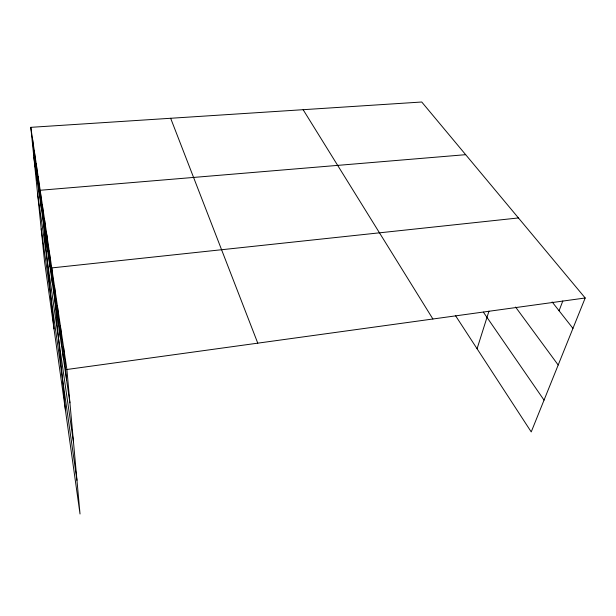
<?xml version="1.0" encoding="UTF-8"?>
<svg xmlns="http://www.w3.org/2000/svg" width="616" height="616" viewBox="0 0 616 616"><rect width="100%" height="100%" fill="white"/><g stroke="black" fill="none" stroke-linecap="round" stroke-linejoin="round"><path stroke-width="0.92" d="M477.069 348.741L488.965 311.149M559.066 310.749L562.816 300.97M30.8 127.335L66.89 369.492L80.026 513.99L44.491 261.13L30.8 127.335L421.744 102.01L585.2 297.99L531.231 431.908L455.54 315.685M66.89 369.492L585.2 297.99M518.441 217.949L51.752 267.914L65.489 410.549M465.673 154.678L40.179 190.267L54.023 328.952M552.136 301.948L572.949 328.382M515.577 307.053L558.188 365.011M483.36 312.12L544.043 400.123M303.134 109.694L432.894 318.996M170.655 118.272L257.773 343.158M33.857 157.242L69.924 402.872M37.584 193.632L73.543 442.635M41.195 228.89L76.962 480.288M36.205 163.579L39.301 194.31M34.327 151.02L37.422 181.474M32.532 138.946L35.605 169.131M42.296 204.474L45.422 236.005M38.154 176.653L41.264 207.654M46.816 234.773L49.95 266.813M44.506 219.296L47.64 251.082M49.226 250.966L52.36 283.245M57.35 305.459L60.46 338.384M54.477 286.224L57.604 318.949M63.54 347.008L66.605 380.272M60.36 325.695L63.456 358.805"/></g></svg>
